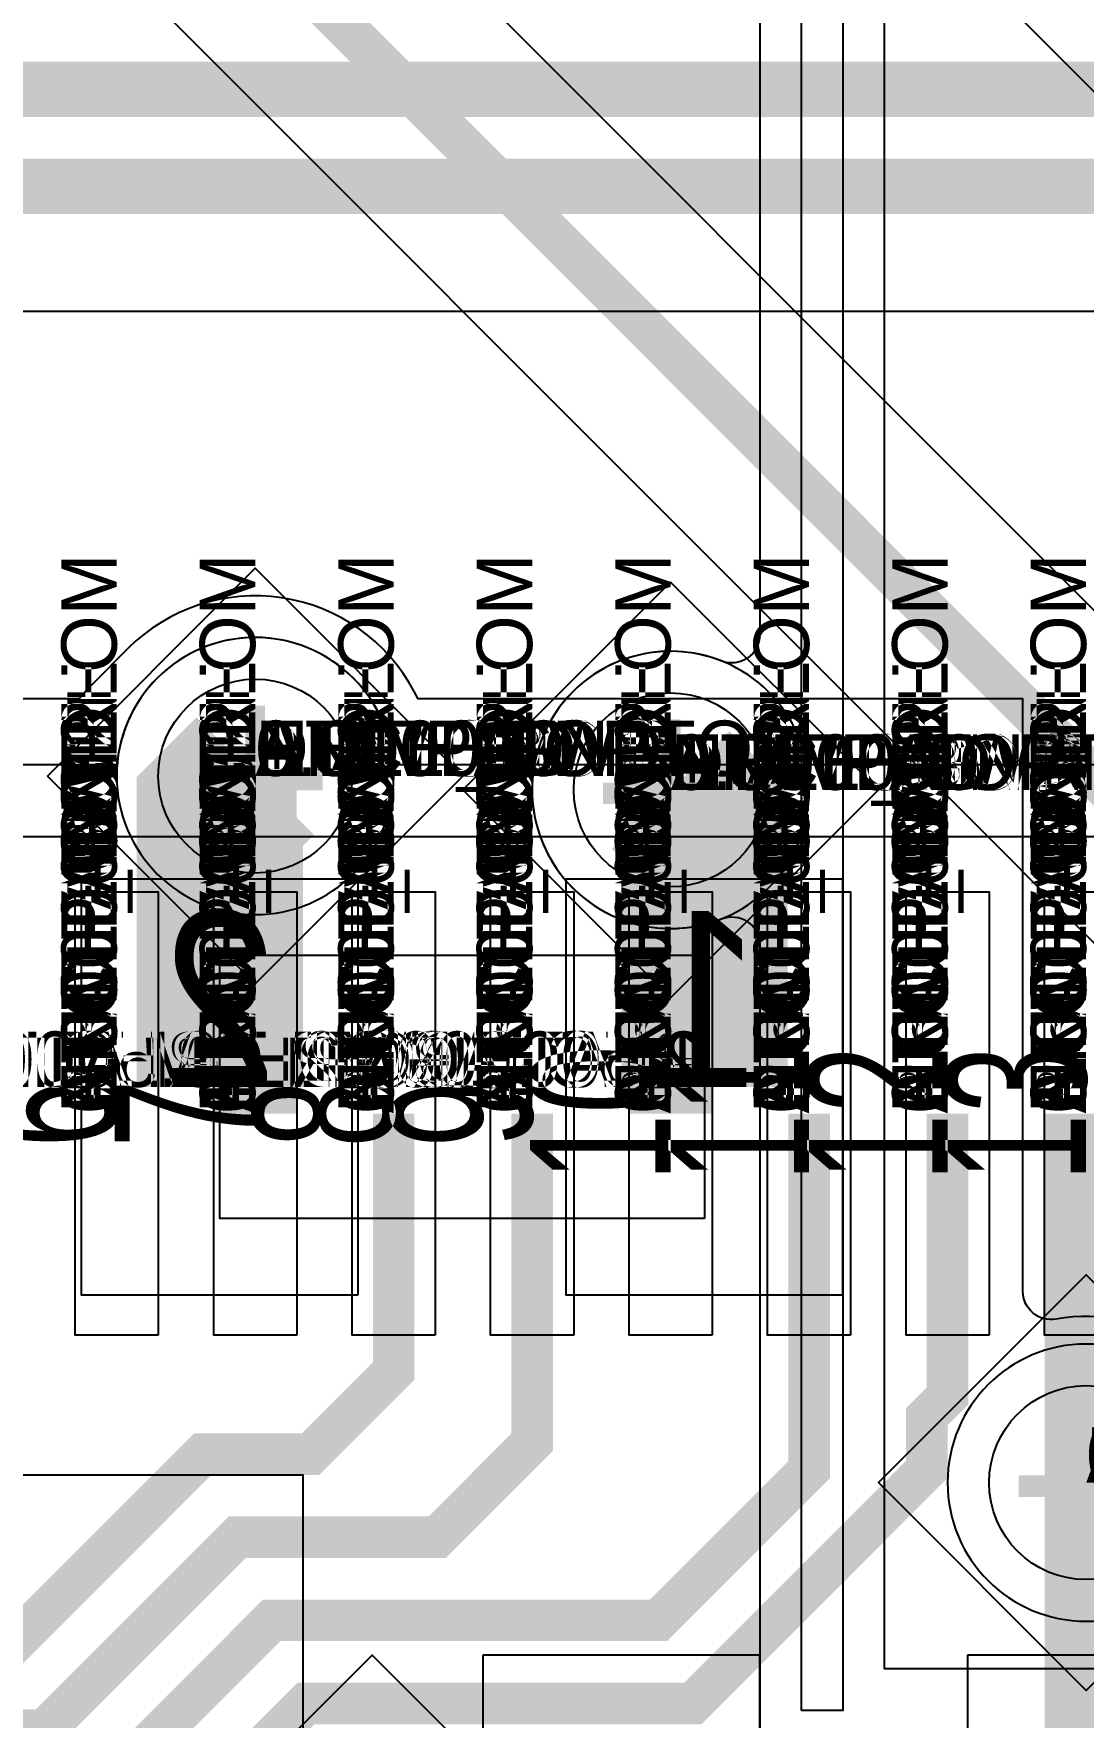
# Model space of a CAD drawing. Extents: x 0 to 323, y 0 to 320.
# Drawn here: x 59.38 to 63.17, y 35.53 to 41.6 of the extents above; entities that cross this region are included whole.
import ezdxf
from ezdxf.enums import TextEntityAlignment as Align

# ---------------------------------------------------------------- set-up
doc = ezdxf.new("R2010")
doc.units = 0
doc.header["$MEASUREMENT"] = 0
doc.layers.get('0').update_dxf_attribs({"linetype": 'CONTINUOUS'})
for name, color, linetype in [('CDN_FIGURES', 7, 'CONTINUOUS'), ('ETCH_BOTTOM', 7, 'CONTINUOUS'), ('ETCH_GND', 3, 'CONTINUOUS'), ('ETCH_INT1', 4, 'CONTINUOUS'), ('ETCH_INT2', 5, 'CONTINUOUS'), ('ETCH_PWR', 6, 'CONTINUOUS'), ('ETCH_TOP', 2, 'CONTINUOUS'), ('MANUFACTURING_NCLEGEND-1-6', 8, 'CONTINUOUS'), ('PACKAGE_GEOMETRY_ASSEMBLY_TOP', 11, 'CONTINUOUS'), ('PACKAGE_GEOMETRY_PIN_NUMBER', 9, 'CONTINUOUS')]:
    doc.layers.add(name, color=color, linetype=linetype)

# ---------------------------------------------------------------- blocks, each defined once
blk = doc.blocks.new('PAD_INFO')
for tag in ['SHAPE_TYPE', 'PAD_HEIGHT', 'PAD_LAYER', 'PAD_TYPE', 'PAD_WIDTH']:
    blk.add_attdef(tag, (0, 0), '', height=0.2)
at = {"flags": 2}
blk.add_attdef('CDN_TYPE', (0, 0), '', height=0.2, dxfattribs=at)
blk = doc.blocks.new('DRILL_INFO')
at = {"flags": 2}
blk.add_attdef('CDN_TYPE', (0, 0), '', height=0.2, dxfattribs=at)
for tag in ['FSHAPE', 'FCHAR', 'DRILL_HEIGHT', 'DIAMETER', 'PLATED', 'DRILL_WIDTH']:
    blk.add_attdef(tag, (0, 0), '', height=0.2)
blk = doc.blocks.new('VIA0700X0300')
at = {"layer": 'ETCH_BOTTOM'}
blk.add_circle((0, 0), 0.35, dxfattribs=at)
at = {"layer": 'ETCH_GND'}
blk.add_circle((0, 0), 0.35, dxfattribs=at)
at = {"layer": 'ETCH_INT1'}
blk.add_circle((0, 0), 0.35, dxfattribs=at)
at = {"layer": 'ETCH_INT2'}
blk.add_circle((0, 0), 0.35, dxfattribs=at)
at = {"layer": 'ETCH_PWR'}
blk.add_circle((0, 0), 0.35, dxfattribs=at)
at = {"layer": 'ETCH_TOP'}
blk.add_circle((0, 0), 0.35, dxfattribs=at)
ref = blk.add_blockref('PAD_INFO', (0, 0))
ref.add_attrib('PAD_LAYER', 'ETCH_TOP', (0, 0), dxfattribs={"height": 0.2})
ref.add_attrib('SHAPE_TYPE', 'NULL', (0, 0), dxfattribs={"height": 0.2})
ref.add_attrib('PAD_TYPE', 'ANTIPAD', (0, 0), dxfattribs={"height": 0.2})
ref.add_attrib('PAD_WIDTH', '0.000000', (0, 0), dxfattribs={"height": 0.2})
ref.add_attrib('PAD_HEIGHT', '0.000000', (0, 0), dxfattribs={"height": 0.2})
ref = blk.add_blockref('PAD_INFO', (0, 0))
ref.add_attrib('PAD_LAYER', 'ETCH_GND', (0, 0), dxfattribs={"height": 0.2})
ref.add_attrib('SHAPE_TYPE', 'NULL', (0, 0), dxfattribs={"height": 0.2})
ref.add_attrib('PAD_TYPE', 'ANTIPAD', (0, 0), dxfattribs={"height": 0.2})
ref.add_attrib('PAD_WIDTH', '0.000000', (0, 0), dxfattribs={"height": 0.2})
ref.add_attrib('PAD_HEIGHT', '0.000000', (0, 0), dxfattribs={"height": 0.2})
ref = blk.add_blockref('PAD_INFO', (0, 0))
ref.add_attrib('PAD_LAYER', 'ETCH_INT1', (0, 0), dxfattribs={"height": 0.2})
ref.add_attrib('SHAPE_TYPE', 'NULL', (0, 0), dxfattribs={"height": 0.2})
ref.add_attrib('PAD_TYPE', 'ANTIPAD', (0, 0), dxfattribs={"height": 0.2})
ref.add_attrib('PAD_WIDTH', '0.000000', (0, 0), dxfattribs={"height": 0.2})
ref.add_attrib('PAD_HEIGHT', '0.000000', (0, 0), dxfattribs={"height": 0.2})
ref = blk.add_blockref('PAD_INFO', (0, 0))
ref.add_attrib('PAD_LAYER', 'ETCH_INT2', (0, 0), dxfattribs={"height": 0.2})
ref.add_attrib('SHAPE_TYPE', 'NULL', (0, 0), dxfattribs={"height": 0.2})
ref.add_attrib('PAD_TYPE', 'ANTIPAD', (0, 0), dxfattribs={"height": 0.2})
ref.add_attrib('PAD_WIDTH', '0.000000', (0, 0), dxfattribs={"height": 0.2})
ref.add_attrib('PAD_HEIGHT', '0.000000', (0, 0), dxfattribs={"height": 0.2})
ref = blk.add_blockref('PAD_INFO', (0, 0))
ref.add_attrib('PAD_LAYER', 'ETCH_PWR', (0, 0), dxfattribs={"height": 0.2})
ref.add_attrib('SHAPE_TYPE', 'NULL', (0, 0), dxfattribs={"height": 0.2})
ref.add_attrib('PAD_TYPE', 'ANTIPAD', (0, 0), dxfattribs={"height": 0.2})
ref.add_attrib('PAD_WIDTH', '0.000000', (0, 0), dxfattribs={"height": 0.2})
ref.add_attrib('PAD_HEIGHT', '0.000000', (0, 0), dxfattribs={"height": 0.2})
ref = blk.add_blockref('PAD_INFO', (0, 0))
ref.add_attrib('PAD_LAYER', 'ETCH_BOTTOM', (0, 0), dxfattribs={"height": 0.2})
ref.add_attrib('SHAPE_TYPE', 'NULL', (0, 0), dxfattribs={"height": 0.2})
ref.add_attrib('PAD_TYPE', 'ANTIPAD', (0, 0), dxfattribs={"height": 0.2})
ref.add_attrib('PAD_WIDTH', '0.000000', (0, 0), dxfattribs={"height": 0.2})
ref.add_attrib('PAD_HEIGHT', '0.000000', (0, 0), dxfattribs={"height": 0.2})
ref = blk.add_blockref('PAD_INFO', (0, 0))
ref.add_attrib('PAD_LAYER', 'ETCH_TOP', (0, 0), dxfattribs={"height": 0.2})
ref.add_attrib('SHAPE_TYPE', 'NULL', (0, 0), dxfattribs={"height": 0.2})
ref.add_attrib('PAD_TYPE', 'THERMAL', (0, 0), dxfattribs={"height": 0.2})
ref.add_attrib('PAD_WIDTH', '0.000000', (0, 0), dxfattribs={"height": 0.2})
ref.add_attrib('PAD_HEIGHT', '0.000000', (0, 0), dxfattribs={"height": 0.2})
ref = blk.add_blockref('PAD_INFO', (0, 0))
ref.add_attrib('PAD_LAYER', 'ETCH_GND', (0, 0), dxfattribs={"height": 0.2})
ref.add_attrib('SHAPE_TYPE', 'NULL', (0, 0), dxfattribs={"height": 0.2})
ref.add_attrib('PAD_TYPE', 'THERMAL', (0, 0), dxfattribs={"height": 0.2})
ref.add_attrib('PAD_WIDTH', '0.000000', (0, 0), dxfattribs={"height": 0.2})
ref.add_attrib('PAD_HEIGHT', '0.000000', (0, 0), dxfattribs={"height": 0.2})
ref = blk.add_blockref('PAD_INFO', (0, 0))
ref.add_attrib('PAD_LAYER', 'ETCH_INT1', (0, 0), dxfattribs={"height": 0.2})
ref.add_attrib('SHAPE_TYPE', 'NULL', (0, 0), dxfattribs={"height": 0.2})
ref.add_attrib('PAD_TYPE', 'THERMAL', (0, 0), dxfattribs={"height": 0.2})
ref.add_attrib('PAD_WIDTH', '0.000000', (0, 0), dxfattribs={"height": 0.2})
ref.add_attrib('PAD_HEIGHT', '0.000000', (0, 0), dxfattribs={"height": 0.2})
ref = blk.add_blockref('PAD_INFO', (0, 0))
ref.add_attrib('PAD_LAYER', 'ETCH_INT2', (0, 0), dxfattribs={"height": 0.2})
ref.add_attrib('SHAPE_TYPE', 'NULL', (0, 0), dxfattribs={"height": 0.2})
ref.add_attrib('PAD_TYPE', 'THERMAL', (0, 0), dxfattribs={"height": 0.2})
ref.add_attrib('PAD_WIDTH', '0.000000', (0, 0), dxfattribs={"height": 0.2})
ref.add_attrib('PAD_HEIGHT', '0.000000', (0, 0), dxfattribs={"height": 0.2})
ref = blk.add_blockref('PAD_INFO', (0, 0))
ref.add_attrib('PAD_LAYER', 'ETCH_PWR', (0, 0), dxfattribs={"height": 0.2})
ref.add_attrib('SHAPE_TYPE', 'NULL', (0, 0), dxfattribs={"height": 0.2})
ref.add_attrib('PAD_TYPE', 'THERMAL', (0, 0), dxfattribs={"height": 0.2})
ref.add_attrib('PAD_WIDTH', '0.000000', (0, 0), dxfattribs={"height": 0.2})
ref.add_attrib('PAD_HEIGHT', '0.000000', (0, 0), dxfattribs={"height": 0.2})
ref = blk.add_blockref('PAD_INFO', (0, 0))
ref.add_attrib('PAD_LAYER', 'ETCH_BOTTOM', (0, 0), dxfattribs={"height": 0.2})
ref.add_attrib('SHAPE_TYPE', 'NULL', (0, 0), dxfattribs={"height": 0.2})
ref.add_attrib('PAD_TYPE', 'THERMAL', (0, 0), dxfattribs={"height": 0.2})
ref.add_attrib('PAD_WIDTH', '0.000000', (0, 0), dxfattribs={"height": 0.2})
ref.add_attrib('PAD_HEIGHT', '0.000000', (0, 0), dxfattribs={"height": 0.2})
ref = blk.add_blockref('PAD_INFO', (0, 0))
ref.add_attrib('PAD_LAYER', 'ETCH_TOP', (0, 0), dxfattribs={"height": 0.2})
ref.add_attrib('SHAPE_TYPE', 'CIRCLE', (0, 0), dxfattribs={"height": 0.2})
ref.add_attrib('PAD_TYPE', 'REGULAR', (0, 0), dxfattribs={"height": 0.2})
ref.add_attrib('PAD_WIDTH', '0.700000', (0, 0), dxfattribs={"height": 0.2})
ref.add_attrib('PAD_HEIGHT', '0.700000', (0, 0), dxfattribs={"height": 0.2})
ref = blk.add_blockref('PAD_INFO', (0, 0))
ref.add_attrib('PAD_LAYER', 'ETCH_GND', (0, 0), dxfattribs={"height": 0.2})
ref.add_attrib('SHAPE_TYPE', 'CIRCLE', (0, 0), dxfattribs={"height": 0.2})
ref.add_attrib('PAD_TYPE', 'REGULAR', (0, 0), dxfattribs={"height": 0.2})
ref.add_attrib('PAD_WIDTH', '0.700000', (0, 0), dxfattribs={"height": 0.2})
ref.add_attrib('PAD_HEIGHT', '0.700000', (0, 0), dxfattribs={"height": 0.2})
ref = blk.add_blockref('PAD_INFO', (0, 0))
ref.add_attrib('PAD_LAYER', 'ETCH_INT1', (0, 0), dxfattribs={"height": 0.2})
ref.add_attrib('SHAPE_TYPE', 'CIRCLE', (0, 0), dxfattribs={"height": 0.2})
ref.add_attrib('PAD_TYPE', 'REGULAR', (0, 0), dxfattribs={"height": 0.2})
ref.add_attrib('PAD_WIDTH', '0.700000', (0, 0), dxfattribs={"height": 0.2})
ref.add_attrib('PAD_HEIGHT', '0.700000', (0, 0), dxfattribs={"height": 0.2})
ref = blk.add_blockref('PAD_INFO', (0, 0))
ref.add_attrib('PAD_LAYER', 'ETCH_INT2', (0, 0), dxfattribs={"height": 0.2})
ref.add_attrib('SHAPE_TYPE', 'CIRCLE', (0, 0), dxfattribs={"height": 0.2})
ref.add_attrib('PAD_TYPE', 'REGULAR', (0, 0), dxfattribs={"height": 0.2})
ref.add_attrib('PAD_WIDTH', '0.700000', (0, 0), dxfattribs={"height": 0.2})
ref.add_attrib('PAD_HEIGHT', '0.700000', (0, 0), dxfattribs={"height": 0.2})
ref = blk.add_blockref('PAD_INFO', (0, 0))
ref.add_attrib('PAD_LAYER', 'ETCH_PWR', (0, 0), dxfattribs={"height": 0.2})
ref.add_attrib('SHAPE_TYPE', 'CIRCLE', (0, 0), dxfattribs={"height": 0.2})
ref.add_attrib('PAD_TYPE', 'REGULAR', (0, 0), dxfattribs={"height": 0.2})
ref.add_attrib('PAD_WIDTH', '0.700000', (0, 0), dxfattribs={"height": 0.2})
ref.add_attrib('PAD_HEIGHT', '0.700000', (0, 0), dxfattribs={"height": 0.2})
ref = blk.add_blockref('PAD_INFO', (0, 0))
ref.add_attrib('PAD_LAYER', 'ETCH_BOTTOM', (0, 0), dxfattribs={"height": 0.2})
ref.add_attrib('SHAPE_TYPE', 'CIRCLE', (0, 0), dxfattribs={"height": 0.2})
ref.add_attrib('PAD_TYPE', 'REGULAR', (0, 0), dxfattribs={"height": 0.2})
ref.add_attrib('PAD_WIDTH', '0.700000', (0, 0), dxfattribs={"height": 0.2})
ref.add_attrib('PAD_HEIGHT', '0.700000', (0, 0), dxfattribs={"height": 0.2})
ref = blk.add_blockref('DRILL_INFO', (0, 0))
ref.add_attrib('DIAMETER', '0.300000', (0, 0), dxfattribs={"height": 0.2})
ref.add_attrib('PLATED', 'PLATED', (0, 0), dxfattribs={"height": 0.2})
ref.add_attrib('FSHAPE', 'DIAMOND', (0, 0), dxfattribs={"height": 0.2})
ref.add_attrib('FCHAR', '+', (0, 0), dxfattribs={"height": 0.2})
ref.add_attrib('DRILL_WIDTH', '1.500000', (0, 0), dxfattribs={"height": 0.2})
ref.add_attrib('DRILL_HEIGHT', '1.500000', (0, 0), dxfattribs={"height": 0.2})
for tag in ['CDN_TYPE', 'PIN']:
    blk.add_attdef(tag, (0, 0), '', height=0.2)
at = {"flags": 2}
for tag in ['PSTKNAME', 'BBV']:
    blk.add_attdef(tag, (0, 0), '', height=0.2, dxfattribs=at)
blk = doc.blocks.new('FIGURE_DIAMOND')
at = {"layer": 'CDN_FIGURES'}
blk.add_lwpolyline([(-0.5, 0), (0, 0.5), (0.5, 0), (0, -0.5)], close=True, dxfattribs=at)
blk = doc.blocks.new('RC1600X0300TS_NS')
at = {"layer": 'ETCH_TOP'}
blk.add_lwpolyline([(-0.8, -0.15), (-0.8, 0.15), (0.8, 0.15), (0.8, -0.15)], close=True, dxfattribs=at)
ref = blk.add_blockref('PAD_INFO', (0, 0))
ref.add_attrib('PAD_LAYER', 'ETCH_TOP', (0, 0), dxfattribs={"height": 0.2})
ref.add_attrib('SHAPE_TYPE', 'NULL', (0, 0), dxfattribs={"height": 0.2})
ref.add_attrib('PAD_TYPE', 'ANTIPAD', (0, 0), dxfattribs={"height": 0.2})
ref.add_attrib('PAD_WIDTH', '0.000000', (0, 0), dxfattribs={"height": 0.2})
ref.add_attrib('PAD_HEIGHT', '0.000000', (0, 0), dxfattribs={"height": 0.2})
ref = blk.add_blockref('PAD_INFO', (0, 0))
ref.add_attrib('PAD_LAYER', 'ETCH_GND', (0, 0), dxfattribs={"height": 0.2})
ref.add_attrib('SHAPE_TYPE', 'NULL', (0, 0), dxfattribs={"height": 0.2})
ref.add_attrib('PAD_TYPE', 'ANTIPAD', (0, 0), dxfattribs={"height": 0.2})
ref.add_attrib('PAD_WIDTH', '0.000000', (0, 0), dxfattribs={"height": 0.2})
ref.add_attrib('PAD_HEIGHT', '0.000000', (0, 0), dxfattribs={"height": 0.2})
ref = blk.add_blockref('PAD_INFO', (0, 0))
ref.add_attrib('PAD_LAYER', 'ETCH_INT1', (0, 0), dxfattribs={"height": 0.2})
ref.add_attrib('SHAPE_TYPE', 'NULL', (0, 0), dxfattribs={"height": 0.2})
ref.add_attrib('PAD_TYPE', 'ANTIPAD', (0, 0), dxfattribs={"height": 0.2})
ref.add_attrib('PAD_WIDTH', '0.000000', (0, 0), dxfattribs={"height": 0.2})
ref.add_attrib('PAD_HEIGHT', '0.000000', (0, 0), dxfattribs={"height": 0.2})
ref = blk.add_blockref('PAD_INFO', (0, 0))
ref.add_attrib('PAD_LAYER', 'ETCH_INT2', (0, 0), dxfattribs={"height": 0.2})
ref.add_attrib('SHAPE_TYPE', 'NULL', (0, 0), dxfattribs={"height": 0.2})
ref.add_attrib('PAD_TYPE', 'ANTIPAD', (0, 0), dxfattribs={"height": 0.2})
ref.add_attrib('PAD_WIDTH', '0.000000', (0, 0), dxfattribs={"height": 0.2})
ref.add_attrib('PAD_HEIGHT', '0.000000', (0, 0), dxfattribs={"height": 0.2})
ref = blk.add_blockref('PAD_INFO', (0, 0))
ref.add_attrib('PAD_LAYER', 'ETCH_PWR', (0, 0), dxfattribs={"height": 0.2})
ref.add_attrib('SHAPE_TYPE', 'NULL', (0, 0), dxfattribs={"height": 0.2})
ref.add_attrib('PAD_TYPE', 'ANTIPAD', (0, 0), dxfattribs={"height": 0.2})
ref.add_attrib('PAD_WIDTH', '0.000000', (0, 0), dxfattribs={"height": 0.2})
ref.add_attrib('PAD_HEIGHT', '0.000000', (0, 0), dxfattribs={"height": 0.2})
ref = blk.add_blockref('PAD_INFO', (0, 0))
ref.add_attrib('PAD_LAYER', 'ETCH_BOTTOM', (0, 0), dxfattribs={"height": 0.2})
ref.add_attrib('SHAPE_TYPE', 'NULL', (0, 0), dxfattribs={"height": 0.2})
ref.add_attrib('PAD_TYPE', 'ANTIPAD', (0, 0), dxfattribs={"height": 0.2})
ref.add_attrib('PAD_WIDTH', '0.000000', (0, 0), dxfattribs={"height": 0.2})
ref.add_attrib('PAD_HEIGHT', '0.000000', (0, 0), dxfattribs={"height": 0.2})
ref = blk.add_blockref('PAD_INFO', (0, 0))
ref.add_attrib('PAD_LAYER', 'ETCH_TOP', (0, 0), dxfattribs={"height": 0.2})
ref.add_attrib('SHAPE_TYPE', 'NULL', (0, 0), dxfattribs={"height": 0.2})
ref.add_attrib('PAD_TYPE', 'THERMAL', (0, 0), dxfattribs={"height": 0.2})
ref.add_attrib('PAD_WIDTH', '0.000000', (0, 0), dxfattribs={"height": 0.2})
ref.add_attrib('PAD_HEIGHT', '0.000000', (0, 0), dxfattribs={"height": 0.2})
ref = blk.add_blockref('PAD_INFO', (0, 0))
ref.add_attrib('PAD_LAYER', 'ETCH_GND', (0, 0), dxfattribs={"height": 0.2})
ref.add_attrib('SHAPE_TYPE', 'NULL', (0, 0), dxfattribs={"height": 0.2})
ref.add_attrib('PAD_TYPE', 'THERMAL', (0, 0), dxfattribs={"height": 0.2})
ref.add_attrib('PAD_WIDTH', '0.000000', (0, 0), dxfattribs={"height": 0.2})
ref.add_attrib('PAD_HEIGHT', '0.000000', (0, 0), dxfattribs={"height": 0.2})
ref = blk.add_blockref('PAD_INFO', (0, 0))
ref.add_attrib('PAD_LAYER', 'ETCH_INT1', (0, 0), dxfattribs={"height": 0.2})
ref.add_attrib('SHAPE_TYPE', 'NULL', (0, 0), dxfattribs={"height": 0.2})
ref.add_attrib('PAD_TYPE', 'THERMAL', (0, 0), dxfattribs={"height": 0.2})
ref.add_attrib('PAD_WIDTH', '0.000000', (0, 0), dxfattribs={"height": 0.2})
ref.add_attrib('PAD_HEIGHT', '0.000000', (0, 0), dxfattribs={"height": 0.2})
ref = blk.add_blockref('PAD_INFO', (0, 0))
ref.add_attrib('PAD_LAYER', 'ETCH_INT2', (0, 0), dxfattribs={"height": 0.2})
ref.add_attrib('SHAPE_TYPE', 'NULL', (0, 0), dxfattribs={"height": 0.2})
ref.add_attrib('PAD_TYPE', 'THERMAL', (0, 0), dxfattribs={"height": 0.2})
ref.add_attrib('PAD_WIDTH', '0.000000', (0, 0), dxfattribs={"height": 0.2})
ref.add_attrib('PAD_HEIGHT', '0.000000', (0, 0), dxfattribs={"height": 0.2})
ref = blk.add_blockref('PAD_INFO', (0, 0))
ref.add_attrib('PAD_LAYER', 'ETCH_PWR', (0, 0), dxfattribs={"height": 0.2})
ref.add_attrib('SHAPE_TYPE', 'NULL', (0, 0), dxfattribs={"height": 0.2})
ref.add_attrib('PAD_TYPE', 'THERMAL', (0, 0), dxfattribs={"height": 0.2})
ref.add_attrib('PAD_WIDTH', '0.000000', (0, 0), dxfattribs={"height": 0.2})
ref.add_attrib('PAD_HEIGHT', '0.000000', (0, 0), dxfattribs={"height": 0.2})
ref = blk.add_blockref('PAD_INFO', (0, 0))
ref.add_attrib('PAD_LAYER', 'ETCH_BOTTOM', (0, 0), dxfattribs={"height": 0.2})
ref.add_attrib('SHAPE_TYPE', 'NULL', (0, 0), dxfattribs={"height": 0.2})
ref.add_attrib('PAD_TYPE', 'THERMAL', (0, 0), dxfattribs={"height": 0.2})
ref.add_attrib('PAD_WIDTH', '0.000000', (0, 0), dxfattribs={"height": 0.2})
ref.add_attrib('PAD_HEIGHT', '0.000000', (0, 0), dxfattribs={"height": 0.2})
ref = blk.add_blockref('PAD_INFO', (0, 0))
ref.add_attrib('PAD_LAYER', 'ETCH_TOP', (0, 0), dxfattribs={"height": 0.2})
ref.add_attrib('SHAPE_TYPE', 'RECTANGLE', (0, 0), dxfattribs={"height": 0.2})
ref.add_attrib('PAD_TYPE', 'REGULAR', (0, 0), dxfattribs={"height": 0.2})
ref.add_attrib('PAD_WIDTH', '1.600000', (0, 0), dxfattribs={"height": 0.2})
ref.add_attrib('PAD_HEIGHT', '0.300000', (0, 0), dxfattribs={"height": 0.2})
ref = blk.add_blockref('PAD_INFO', (0, 0))
ref.add_attrib('PAD_LAYER', 'ETCH_GND', (0, 0), dxfattribs={"height": 0.2})
ref.add_attrib('SHAPE_TYPE', 'NULL', (0, 0), dxfattribs={"height": 0.2})
ref.add_attrib('PAD_TYPE', 'REGULAR', (0, 0), dxfattribs={"height": 0.2})
ref.add_attrib('PAD_WIDTH', '0.000000', (0, 0), dxfattribs={"height": 0.2})
ref.add_attrib('PAD_HEIGHT', '0.000000', (0, 0), dxfattribs={"height": 0.2})
ref = blk.add_blockref('PAD_INFO', (0, 0))
ref.add_attrib('PAD_LAYER', 'ETCH_INT1', (0, 0), dxfattribs={"height": 0.2})
ref.add_attrib('SHAPE_TYPE', 'NULL', (0, 0), dxfattribs={"height": 0.2})
ref.add_attrib('PAD_TYPE', 'REGULAR', (0, 0), dxfattribs={"height": 0.2})
ref.add_attrib('PAD_WIDTH', '0.000000', (0, 0), dxfattribs={"height": 0.2})
ref.add_attrib('PAD_HEIGHT', '0.000000', (0, 0), dxfattribs={"height": 0.2})
ref = blk.add_blockref('PAD_INFO', (0, 0))
ref.add_attrib('PAD_LAYER', 'ETCH_INT2', (0, 0), dxfattribs={"height": 0.2})
ref.add_attrib('SHAPE_TYPE', 'NULL', (0, 0), dxfattribs={"height": 0.2})
ref.add_attrib('PAD_TYPE', 'REGULAR', (0, 0), dxfattribs={"height": 0.2})
ref.add_attrib('PAD_WIDTH', '0.000000', (0, 0), dxfattribs={"height": 0.2})
ref.add_attrib('PAD_HEIGHT', '0.000000', (0, 0), dxfattribs={"height": 0.2})
ref = blk.add_blockref('PAD_INFO', (0, 0))
ref.add_attrib('PAD_LAYER', 'ETCH_PWR', (0, 0), dxfattribs={"height": 0.2})
ref.add_attrib('SHAPE_TYPE', 'NULL', (0, 0), dxfattribs={"height": 0.2})
ref.add_attrib('PAD_TYPE', 'REGULAR', (0, 0), dxfattribs={"height": 0.2})
ref.add_attrib('PAD_WIDTH', '0.000000', (0, 0), dxfattribs={"height": 0.2})
ref.add_attrib('PAD_HEIGHT', '0.000000', (0, 0), dxfattribs={"height": 0.2})
ref = blk.add_blockref('PAD_INFO', (0, 0))
ref.add_attrib('PAD_LAYER', 'ETCH_BOTTOM', (0, 0), dxfattribs={"height": 0.2})
ref.add_attrib('SHAPE_TYPE', 'NULL', (0, 0), dxfattribs={"height": 0.2})
ref.add_attrib('PAD_TYPE', 'REGULAR', (0, 0), dxfattribs={"height": 0.2})
ref.add_attrib('PAD_WIDTH', '0.000000', (0, 0), dxfattribs={"height": 0.2})
ref.add_attrib('PAD_HEIGHT', '0.000000', (0, 0), dxfattribs={"height": 0.2})
ref = blk.add_blockref('DRILL_INFO', (0, 0))
ref.add_attrib('DIAMETER', '0.000000', (0, 0), dxfattribs={"height": 0.2})
ref.add_attrib('PLATED', 'PLATED', (0, 0), dxfattribs={"height": 0.2})
ref.add_attrib('FSHAPE', 'NULL', (0, 0), dxfattribs={"height": 0.2})
ref.add_attrib('DRILL_WIDTH', '0.000000', (0, 0), dxfattribs={"height": 0.2})
ref.add_attrib('DRILL_HEIGHT', '0.000000', (0, 0), dxfattribs={"height": 0.2})
for tag in ['CDN_TYPE', 'PIN']:
    blk.add_attdef(tag, (0, 0), '', height=0.2)
at = {"flags": 2}
for tag in ['PSTKNAME', 'BBV']:
    blk.add_attdef(tag, (0, 0), '', height=0.2, dxfattribs=at)
blk = doc.blocks.new('F42')
at = {"layer": 'PACKAGE_GEOMETRY_ASSEMBLY_TOP'}
blk.add_lwpolyline([(1, -26.75), (29, -26.75), (29, 1.25), (1, 1.25)], close=True, dxfattribs=at)
at = {"layer": 'ETCH_TOP'}
ref = blk.add_blockref('RC1600X0300TS_NS', (0, -6), dxfattribs=at)
ref.add_attrib('CDN_TYPE', 'PIN', (0, 0), dxfattribs={"height": 0.2})
ref.add_attrib('PIN', '13', (0, 0), dxfattribs={"height": 0.2})
ref = blk.add_blockref('RC1600X0300TS_NS', (0, -5.5), dxfattribs=at)
ref.add_attrib('CDN_TYPE', 'PIN', (0, 0), dxfattribs={"height": 0.2})
ref.add_attrib('PIN', '12', (0, 0), dxfattribs={"height": 0.2})
ref = blk.add_blockref('RC1600X0300TS_NS', (0, -4.5), dxfattribs=at)
ref.add_attrib('CDN_TYPE', 'PIN', (0, 0), dxfattribs={"height": 0.2})
ref.add_attrib('PIN', '10', (0, 0), dxfattribs={"height": 0.2})
ref = blk.add_blockref('RC1600X0300TS_NS', (0, -4), dxfattribs=at)
ref.add_attrib('CDN_TYPE', 'PIN', (0, 0), dxfattribs={"height": 0.2})
ref.add_attrib('PIN', '9', (0, 0), dxfattribs={"height": 0.2})
ref = blk.add_blockref('RC1600X0300TS_NS', (0, -3.5), dxfattribs=at)
ref.add_attrib('CDN_TYPE', 'PIN', (0, 0), dxfattribs={"height": 0.2})
ref.add_attrib('PIN', '8', (0, 0), dxfattribs={"height": 0.2})
ref = blk.add_blockref('RC1600X0300TS_NS', (0, -2.5), dxfattribs=at)
ref.add_attrib('CDN_TYPE', 'PIN', (0, 0), dxfattribs={"height": 0.2})
ref.add_attrib('PIN', '6', (0, 0), dxfattribs={"height": 0.2})
ref = blk.add_blockref('RC1600X0300TS_NS', (0, -6.5), dxfattribs=at)
ref.add_attrib('CDN_TYPE', 'PIN', (0, 0), dxfattribs={"height": 0.2})
ref.add_attrib('PIN', '14', (0, 0), dxfattribs={"height": 0.2})
ref = blk.add_blockref('RC1600X0300TS_NS', (0, -5), dxfattribs=at)
ref.add_attrib('CDN_TYPE', 'PIN', (0, 0), dxfattribs={"height": 0.2})
ref.add_attrib('PIN', '11', (0, 0), dxfattribs={"height": 0.2})
ref = blk.add_blockref('RC1600X0300TS_NS', (0, -3), dxfattribs=at)
ref.add_attrib('CDN_TYPE', 'PIN', (0, 0), dxfattribs={"height": 0.2})
ref.add_attrib('PIN', '7', (0, 0), dxfattribs={"height": 0.2})
at = {"flags": 2}
for tag in ['SYMBOL_TYPE', 'CDN_TYPE', 'REFDES']:
    blk.add_attdef(tag, (0, 0), '', height=0.2, dxfattribs=at)
blk = doc.blocks.new('RC1000X1500TS')
at = {"layer": 'ETCH_TOP'}
blk.add_lwpolyline([(-0.5, -0.75), (-0.5, 0.75), (0.5, 0.75), (0.5, -0.75)], close=True, dxfattribs=at)
ref = blk.add_blockref('PAD_INFO', (0, 0))
ref.add_attrib('PAD_LAYER', 'ETCH_TOP', (0, 0), dxfattribs={"height": 0.2})
ref.add_attrib('SHAPE_TYPE', 'NULL', (0, 0), dxfattribs={"height": 0.2})
ref.add_attrib('PAD_TYPE', 'ANTIPAD', (0, 0), dxfattribs={"height": 0.2})
ref.add_attrib('PAD_WIDTH', '0.000000', (0, 0), dxfattribs={"height": 0.2})
ref.add_attrib('PAD_HEIGHT', '0.000000', (0, 0), dxfattribs={"height": 0.2})
ref = blk.add_blockref('PAD_INFO', (0, 0))
ref.add_attrib('PAD_LAYER', 'ETCH_GND', (0, 0), dxfattribs={"height": 0.2})
ref.add_attrib('SHAPE_TYPE', 'NULL', (0, 0), dxfattribs={"height": 0.2})
ref.add_attrib('PAD_TYPE', 'ANTIPAD', (0, 0), dxfattribs={"height": 0.2})
ref.add_attrib('PAD_WIDTH', '0.000000', (0, 0), dxfattribs={"height": 0.2})
ref.add_attrib('PAD_HEIGHT', '0.000000', (0, 0), dxfattribs={"height": 0.2})
ref = blk.add_blockref('PAD_INFO', (0, 0))
ref.add_attrib('PAD_LAYER', 'ETCH_INT1', (0, 0), dxfattribs={"height": 0.2})
ref.add_attrib('SHAPE_TYPE', 'NULL', (0, 0), dxfattribs={"height": 0.2})
ref.add_attrib('PAD_TYPE', 'ANTIPAD', (0, 0), dxfattribs={"height": 0.2})
ref.add_attrib('PAD_WIDTH', '0.000000', (0, 0), dxfattribs={"height": 0.2})
ref.add_attrib('PAD_HEIGHT', '0.000000', (0, 0), dxfattribs={"height": 0.2})
ref = blk.add_blockref('PAD_INFO', (0, 0))
ref.add_attrib('PAD_LAYER', 'ETCH_INT2', (0, 0), dxfattribs={"height": 0.2})
ref.add_attrib('SHAPE_TYPE', 'NULL', (0, 0), dxfattribs={"height": 0.2})
ref.add_attrib('PAD_TYPE', 'ANTIPAD', (0, 0), dxfattribs={"height": 0.2})
ref.add_attrib('PAD_WIDTH', '0.000000', (0, 0), dxfattribs={"height": 0.2})
ref.add_attrib('PAD_HEIGHT', '0.000000', (0, 0), dxfattribs={"height": 0.2})
ref = blk.add_blockref('PAD_INFO', (0, 0))
ref.add_attrib('PAD_LAYER', 'ETCH_PWR', (0, 0), dxfattribs={"height": 0.2})
ref.add_attrib('SHAPE_TYPE', 'NULL', (0, 0), dxfattribs={"height": 0.2})
ref.add_attrib('PAD_TYPE', 'ANTIPAD', (0, 0), dxfattribs={"height": 0.2})
ref.add_attrib('PAD_WIDTH', '0.000000', (0, 0), dxfattribs={"height": 0.2})
ref.add_attrib('PAD_HEIGHT', '0.000000', (0, 0), dxfattribs={"height": 0.2})
ref = blk.add_blockref('PAD_INFO', (0, 0))
ref.add_attrib('PAD_LAYER', 'ETCH_BOTTOM', (0, 0), dxfattribs={"height": 0.2})
ref.add_attrib('SHAPE_TYPE', 'NULL', (0, 0), dxfattribs={"height": 0.2})
ref.add_attrib('PAD_TYPE', 'ANTIPAD', (0, 0), dxfattribs={"height": 0.2})
ref.add_attrib('PAD_WIDTH', '0.000000', (0, 0), dxfattribs={"height": 0.2})
ref.add_attrib('PAD_HEIGHT', '0.000000', (0, 0), dxfattribs={"height": 0.2})
ref = blk.add_blockref('PAD_INFO', (0, 0))
ref.add_attrib('PAD_LAYER', 'ETCH_TOP', (0, 0), dxfattribs={"height": 0.2})
ref.add_attrib('SHAPE_TYPE', 'NULL', (0, 0), dxfattribs={"height": 0.2})
ref.add_attrib('PAD_TYPE', 'THERMAL', (0, 0), dxfattribs={"height": 0.2})
ref.add_attrib('PAD_WIDTH', '0.000000', (0, 0), dxfattribs={"height": 0.2})
ref.add_attrib('PAD_HEIGHT', '0.000000', (0, 0), dxfattribs={"height": 0.2})
ref = blk.add_blockref('PAD_INFO', (0, 0))
ref.add_attrib('PAD_LAYER', 'ETCH_GND', (0, 0), dxfattribs={"height": 0.2})
ref.add_attrib('SHAPE_TYPE', 'NULL', (0, 0), dxfattribs={"height": 0.2})
ref.add_attrib('PAD_TYPE', 'THERMAL', (0, 0), dxfattribs={"height": 0.2})
ref.add_attrib('PAD_WIDTH', '0.000000', (0, 0), dxfattribs={"height": 0.2})
ref.add_attrib('PAD_HEIGHT', '0.000000', (0, 0), dxfattribs={"height": 0.2})
ref = blk.add_blockref('PAD_INFO', (0, 0))
ref.add_attrib('PAD_LAYER', 'ETCH_INT1', (0, 0), dxfattribs={"height": 0.2})
ref.add_attrib('SHAPE_TYPE', 'NULL', (0, 0), dxfattribs={"height": 0.2})
ref.add_attrib('PAD_TYPE', 'THERMAL', (0, 0), dxfattribs={"height": 0.2})
ref.add_attrib('PAD_WIDTH', '0.000000', (0, 0), dxfattribs={"height": 0.2})
ref.add_attrib('PAD_HEIGHT', '0.000000', (0, 0), dxfattribs={"height": 0.2})
ref = blk.add_blockref('PAD_INFO', (0, 0))
ref.add_attrib('PAD_LAYER', 'ETCH_INT2', (0, 0), dxfattribs={"height": 0.2})
ref.add_attrib('SHAPE_TYPE', 'NULL', (0, 0), dxfattribs={"height": 0.2})
ref.add_attrib('PAD_TYPE', 'THERMAL', (0, 0), dxfattribs={"height": 0.2})
ref.add_attrib('PAD_WIDTH', '0.000000', (0, 0), dxfattribs={"height": 0.2})
ref.add_attrib('PAD_HEIGHT', '0.000000', (0, 0), dxfattribs={"height": 0.2})
ref = blk.add_blockref('PAD_INFO', (0, 0))
ref.add_attrib('PAD_LAYER', 'ETCH_PWR', (0, 0), dxfattribs={"height": 0.2})
ref.add_attrib('SHAPE_TYPE', 'NULL', (0, 0), dxfattribs={"height": 0.2})
ref.add_attrib('PAD_TYPE', 'THERMAL', (0, 0), dxfattribs={"height": 0.2})
ref.add_attrib('PAD_WIDTH', '0.000000', (0, 0), dxfattribs={"height": 0.2})
ref.add_attrib('PAD_HEIGHT', '0.000000', (0, 0), dxfattribs={"height": 0.2})
ref = blk.add_blockref('PAD_INFO', (0, 0))
ref.add_attrib('PAD_LAYER', 'ETCH_BOTTOM', (0, 0), dxfattribs={"height": 0.2})
ref.add_attrib('SHAPE_TYPE', 'NULL', (0, 0), dxfattribs={"height": 0.2})
ref.add_attrib('PAD_TYPE', 'THERMAL', (0, 0), dxfattribs={"height": 0.2})
ref.add_attrib('PAD_WIDTH', '0.000000', (0, 0), dxfattribs={"height": 0.2})
ref.add_attrib('PAD_HEIGHT', '0.000000', (0, 0), dxfattribs={"height": 0.2})
ref = blk.add_blockref('PAD_INFO', (0, 0))
ref.add_attrib('PAD_LAYER', 'ETCH_GND', (0, 0), dxfattribs={"height": 0.2})
ref.add_attrib('SHAPE_TYPE', 'NULL', (0, 0), dxfattribs={"height": 0.2})
ref.add_attrib('PAD_TYPE', 'REGULAR', (0, 0), dxfattribs={"height": 0.2})
ref.add_attrib('PAD_WIDTH', '0.000000', (0, 0), dxfattribs={"height": 0.2})
ref.add_attrib('PAD_HEIGHT', '0.000000', (0, 0), dxfattribs={"height": 0.2})
ref = blk.add_blockref('PAD_INFO', (0, 0))
ref.add_attrib('PAD_LAYER', 'ETCH_INT1', (0, 0), dxfattribs={"height": 0.2})
ref.add_attrib('SHAPE_TYPE', 'NULL', (0, 0), dxfattribs={"height": 0.2})
ref.add_attrib('PAD_TYPE', 'REGULAR', (0, 0), dxfattribs={"height": 0.2})
ref.add_attrib('PAD_WIDTH', '0.000000', (0, 0), dxfattribs={"height": 0.2})
ref.add_attrib('PAD_HEIGHT', '0.000000', (0, 0), dxfattribs={"height": 0.2})
ref = blk.add_blockref('PAD_INFO', (0, 0))
ref.add_attrib('PAD_LAYER', 'ETCH_INT2', (0, 0), dxfattribs={"height": 0.2})
ref.add_attrib('SHAPE_TYPE', 'NULL', (0, 0), dxfattribs={"height": 0.2})
ref.add_attrib('PAD_TYPE', 'REGULAR', (0, 0), dxfattribs={"height": 0.2})
ref.add_attrib('PAD_WIDTH', '0.000000', (0, 0), dxfattribs={"height": 0.2})
ref.add_attrib('PAD_HEIGHT', '0.000000', (0, 0), dxfattribs={"height": 0.2})
ref = blk.add_blockref('PAD_INFO', (0, 0))
ref.add_attrib('PAD_LAYER', 'ETCH_PWR', (0, 0), dxfattribs={"height": 0.2})
ref.add_attrib('SHAPE_TYPE', 'NULL', (0, 0), dxfattribs={"height": 0.2})
ref.add_attrib('PAD_TYPE', 'REGULAR', (0, 0), dxfattribs={"height": 0.2})
ref.add_attrib('PAD_WIDTH', '0.000000', (0, 0), dxfattribs={"height": 0.2})
ref.add_attrib('PAD_HEIGHT', '0.000000', (0, 0), dxfattribs={"height": 0.2})
ref = blk.add_blockref('PAD_INFO', (0, 0))
ref.add_attrib('PAD_LAYER', 'ETCH_BOTTOM', (0, 0), dxfattribs={"height": 0.2})
ref.add_attrib('SHAPE_TYPE', 'NULL', (0, 0), dxfattribs={"height": 0.2})
ref.add_attrib('PAD_TYPE', 'REGULAR', (0, 0), dxfattribs={"height": 0.2})
ref.add_attrib('PAD_WIDTH', '0.000000', (0, 0), dxfattribs={"height": 0.2})
ref.add_attrib('PAD_HEIGHT', '0.000000', (0, 0), dxfattribs={"height": 0.2})
ref = blk.add_blockref('DRILL_INFO', (0, 0))
ref.add_attrib('DIAMETER', '0.000000', (0, 0), dxfattribs={"height": 0.2})
ref.add_attrib('PLATED', 'PLATED', (0, 0), dxfattribs={"height": 0.2})
ref.add_attrib('FSHAPE', 'NULL', (0, 0), dxfattribs={"height": 0.2})
ref.add_attrib('DRILL_WIDTH', '0.000000', (0, 0), dxfattribs={"height": 0.2})
ref.add_attrib('DRILL_HEIGHT', '0.000000', (0, 0), dxfattribs={"height": 0.2})
ref = blk.add_blockref('PAD_INFO', (0, 0))
ref.add_attrib('PAD_LAYER', 'ETCH_TOP', (0, 0), dxfattribs={"height": 0.2})
ref.add_attrib('SHAPE_TYPE', 'RECTANGLE', (0, 0), dxfattribs={"height": 0.2})
ref.add_attrib('PAD_TYPE', 'REGULAR', (0, 0), dxfattribs={"height": 0.2})
ref.add_attrib('PAD_WIDTH', '1.000000', (0, 0), dxfattribs={"height": 0.2})
ref.add_attrib('PAD_HEIGHT', '1.500000', (0, 0), dxfattribs={"height": 0.2})
for tag in ['CDN_TYPE', 'PIN']:
    blk.add_attdef(tag, (0, 0), '', height=0.2)
at = {"flags": 2}
for tag in ['PSTKNAME', 'BBV']:
    blk.add_attdef(tag, (0, 0), '', height=0.2, dxfattribs=at)
blk = doc.blocks.new('F56')
at = {"layer": 'PACKAGE_GEOMETRY_ASSEMBLY_TOP'}
blk.add_lwpolyline([(0, -0.475), (1.75, -0.475), (1.75, 0.475), (0, 0.475)], close=True, dxfattribs=at)
at = {"layer": 'ETCH_TOP'}
ref = blk.add_blockref('RC1000X1500TS', (0, 0), dxfattribs=at)
ref.add_attrib('CDN_TYPE', 'PIN', (0, 0), dxfattribs={"height": 0.2})
ref.add_attrib('PIN', '1', (0, 0), dxfattribs={"height": 0.2})
ref = blk.add_blockref('RC1000X1500TS', (1.75, 0), dxfattribs=at)
ref.add_attrib('CDN_TYPE', 'PIN', (0, 0), dxfattribs={"height": 0.2})
ref.add_attrib('PIN', '2', (0, 0), dxfattribs={"height": 0.2})
at = {"flags": 2}
for tag in ['SYMBOL_TYPE', 'CDN_TYPE', 'REFDES']:
    blk.add_attdef(tag, (0, 0), '', height=0.2, dxfattribs=at)

msp = doc.modelspace()

# ---------------------------------------------------------------- linework, layer by layer
at = {"layer": 'ETCH_BOTTOM'}
for points, format in [([(104.05, 83.05, 0.2, 0.2, 0), (102.3486, 83.05, 0.2, 0.2, 0), (95.1486, 75.85, 0.2, 0.2, 0), (93.9014, 75.85, 0.2, 0.2, 0), (93.55, 75.4986, 0.2, 0.2, 0), (93.55, 63.9874, 0.2, 0.2, 0), (94.4, 63.1374, 0.2, 0.2, 0), (94.4, 61.5626, 0.2, 0.2, 0), (94.1, 61.2626, 0.2, 0.2, 0), (94.1, 52.5229, 0.2, 0.2, 0), (90.2, 48.6229, 0.2, 0.2, 0), (90.2, 47.877, 0.2, 0.2, 0), (90.55, 47.527, 0.2, 0.2, 0), (90.55, 43.2014, 0.2, 0.2, 0), (85.3706, 38.022, 0.2, 0.2, 0), (77.9266, 38.022, 0.2, 0.2, 0), (74.8986, 41.05, 0.2, 0.2, 0), (57.05, 41.05, 0.2, 0.2, 0), (56.45, 40.45, 0.2, 0.2, 0)], "xyseb"), ([(57.15, 39.15, 0.2, 0.2, 0), (56.9014, 39.15, 0.2, 0.2, 0), (55.85, 40.2014, 0.2, 0.2, 0), (55.85, 40.6986, 0.2, 0.2, 0), (56.5514, 41.4, 0.2, 0.2, 0), (75.0436, 41.4, 0.2, 0.2, 0), (78.0716, 38.372, 0.2, 0.2, 0), (82.8766, 38.372, 0.2, 0.2, 0), (86.146, 41.6414, 0.2, 0.2, 0), (86.146, 41.7026, 0.2, 0.2, 0), (86.4974, 42.054, 0.2, 0.2, 0), (86.8526, 42.054, 0.2, 0.2, 0), (89.05, 44.2514, 0.2, 0.2, 0), (89.05, 48.9597, 0.2, 0.2, 0), (92.925, 52.8347, 0.2, 0.2, 0), (92.925, 61.007, 0.2, 0.2, 0), (93.75, 61.832, 0.2, 0.2, 0), (93.75, 62.868, 0.2, 0.2, 0), (91.8, 64.818, 0.2, 0.2, 0), (91.8, 67.3486, 0.2, 0.2, 0), (92.4, 67.9486, 0.2, 0.2, 0), (92.4, 76.95, 0.2, 0.2, 0)], "xyseb"), ([(51.1307, 42.1499), (51.8807, 41.3999), (55.67, 41.3999, -0.668179), (55.7417, 41.2268), (55.3999, 40.885), (55.3999, 40.015), (56.5831, 38.8317, 0.086065), (56.7089, 38.7432, 1.77391), (56.9943, 39.7295), (56.966, 39.7219), (56.8388, 39.8491, -0.434592), (56.8439, 39.9973, 0.192869), (57.0475, 40.3945), (57.0492, 40.4127), (57.2364, 40.5999), (73.9502, 40.5999, -0.434609)], "xyb"), ([(66.7183, 39.4377), (66.6403, 39.3597, 0.143093), (66.4651, 39.0399), (66.4564, 39.0001), (64.1999, 39.0001), (64.1999, 36.4001), (63.7791, 36.4001), (63.7737, 36.4447, 0.431852), (63.0698, 36.9623, -0.468439), (62.9501, 37.062), (62.9501, 39.2001), (60.7664, 39.2001), (60.7521, 39.227, 0.50415), (59.7183, 39.3817), (59.5903, 39.2537, 0.018836), (59.557, 39.2178), (59.5418, 39.2001), (58.8999, 39.2001)], "xyb"), ([(60.05, 37.8, 0.6, 0.6, 0), (60.05, 38.794, 0.6, 0.6, 0), (60.178, 38.922, 0.6, 0.6, 0)], "xyseb"), ([(61.678, 38.872, 0.6, 0.6, 0), (61.8, 38.75, 0.6, 0.6, 0), (61.8, 37.8, 0.6, 0.6, 0)], "xyseb"), ([(63.178, 36.372, 0.3, 0.3, 0), (63.178, 35.072, 0.3, 0.3, 0), (63.25, 35, 0.3, 0.3, 0)], "xyseb")]:
    msp.add_lwpolyline(points, format=format, dxfattribs=at)
msp.add_lwpolyline([(58.8999, 36.3999), (60.3499, 36.3999), (60.3499, 35.193), (57.1714, 35.193)], dxfattribs=at)
at = {"layer": 'ETCH_GND'}
for points in [[(60.6781, 38.922, 1), (59.6779, 38.922, 1)], [(63.6781, 36.372, 1), (62.6779, 36.372, 1)]]:
    msp.add_lwpolyline(points, format="xyb", close=True, dxfattribs=at)
at = {"layer": 'ETCH_INT1'}
for points in [[(78.2815, 47.9), (70.75, 47.9), (65.95, 43.1), (65.95, 42.8899), (65.8522, 42.8899), (65.8487, 42.9369, 5.937121), (65.7645, 42.6203, -0.739728), (65.95, 42.5635), (65.95, 35.7), (62.45, 35.7), (62.45, 54.3635, -0.739728), (62.6355, 54.4203, 3.269726), (62.6355, 54.9797, -0.739728), (62.45, 55.0365), (62.45, 55.1), (59.6, 57.95), (58.35, 57.95), (58.35, 60.6), (57.25, 61.7), (55.85, 61.7), (55.6, 61.45), (55.6, 57.95), (52.85, 57.95), (52.85, 64.9406)], [(62, 54.6), (62, 39.4316, -0.529074), (61.8614, 39.3373, 1.46903), (61.8614, 38.4067, -0.529074), (62, 38.3124), (62, 35.4), (66.85, 35.4), (66.85, 38.4208, -0.532478), (66.9896, 38.5147, 1.486168), (66.9896, 39.4413, -0.532478), (66.85, 39.5352), (66.85, 42.5), (71.9, 47.55)]]:
    msp.add_lwpolyline(points, format="xyb", dxfattribs=at)
msp.add_lwpolyline([(62.1501, 35.5501), (62.1501, 54.6622), (59.2122, 57.6001), (58.4001, 57.6001), (58.4001, 57.7999), (59.5378, 57.7999), (62.2999, 55.0378), (62.2999, 35.5501)], close=True, dxfattribs=at)
at = {"layer": 'ETCH_INT2'}
for points, format in [([(63.15, 70.5, 0.15, 0.15, 0), (62.2868, 70.5, 0.15, 0.15, 0), (60.103, 68.3162, 0.15, 0.15, 0), (60.103, 55.3103, 0.15, 0.15, 0), (60.425, 54.9883, 0.15, 0.15, 0), (60.425, 53.1117, 0.15, 0.15, 0), (60.275, 52.9617, 0.15, 0.15, 0), (60.275, 41.8519, 0.15, 0.15, 0), (92.691, 9.4358, 0.15, 0.15, 0), (93.0278, 9.099, 0.15, 0.15, 0), (93.8377, 9.099, 0.15, 0.15, 0), (98.7868, 4.15, 0.15, 0.15, 0), (107.45, 4.15, 0.15, 0.15, 0)], "xyseb"), ([(92.8517, 8.6739), (59.8499, 41.6758), (59.8499, 51.0204, 0.668179), (59.6768, 51.0921), (59.2386, 50.6539), (57.3053, 50.6539, 0.668179), (57.2336, 50.4808), (59.1751, 48.5393), (59.1751, 34.413), (60.6411, 32.947), (64.786, 32.947), (64.786, 28.802)], "xyb")]:
    msp.add_lwpolyline(points, format=format, dxfattribs=at)
for points in [[(98.9629, 4.5751), (94.0138, 9.5241), (93.8655, 9.5241, -0.438145), (93.7645, 9.6337, 0.72823), (92.885, 9.9979, -0.437934), (92.7361, 9.9919), (60.7001, 42.028), (60.7001, 42.3005, -0.438145), (60.8097, 42.4015, 0.496633), (61.3409, 42.9956, -0.740183), (61.5121, 43.0867), (88.6499, 15.9489), (88.6499, 15.4008), (99.3025, 4.7482, -0.668179), (99.2308, 4.5751)], [(60.6781, 38.922, 1), (59.6779, 38.922, 1)], [(63.6781, 36.372, 1), (62.6779, 36.372, 1)]]:
    msp.add_lwpolyline(points, format="xyb", close=True, dxfattribs=at)
at = {"layer": 'ETCH_PWR'}
for points in [[(60.6781, 38.922, 1), (59.6779, 38.922, 1)], [(62.1781, 38.872, 1), (61.1779, 38.872, 1)], [(63.6781, 36.372, 1), (62.6779, 36.372, 1)]]:
    msp.add_lwpolyline(points, format="xyb", close=True, dxfattribs=at)
at = {"layer": 'ETCH_TOP'}
for points, format in [([(29, 37.72, 0.15, 0.15, 0), (29, 40.85, 0.15, 0.15, 0), (30.727, 42.577, 0.15, 0.15, 0), (44.5889, 42.577, 0.15, 0.15, 0), (51.3869, 35.779, 0.15, 0.15, 0), (59.2928, 35.779, 0.15, 0.15, 0), (59.9888, 36.475, 0.15, 0.15, 0), (60.378, 36.475, 0.15, 0.15, 0), (60.678, 36.775, 0.15, 0.15, 0), (60.678, 37.704, 0.15, 0.15, 0)], "xyseb"), ([(29.8, 37.72, 0.15, 0.15, 0), (29.8, 40.7, 0.15, 0.15, 0), (31.377, 42.277, 0.15, 0.15, 0), (44.4646, 42.277, 0.15, 0.15, 0), (51.2626, 35.479, 0.15, 0.15, 0), (59.4171, 35.479, 0.15, 0.15, 0), (60.1131, 36.175, 0.15, 0.15, 0), (60.835, 36.175, 0.15, 0.15, 0), (61.178, 36.518, 0.15, 0.15, 0), (61.178, 37.704, 0.15, 0.15, 0)], "xyseb"), ([(30.6, 37.72, 0.15, 0.15, 0), (30.6, 40.3243, 0.15, 0.15, 0), (32.2527, 41.977, 0.15, 0.15, 0), (44.3403, 41.977, 0.15, 0.15, 0), (51.1383, 35.179, 0.15, 0.15, 0), (59.5414, 35.179, 0.15, 0.15, 0), (60.2374, 35.875, 0.15, 0.15, 0), (61.634, 35.875, 0.15, 0.15, 0), (62.178, 36.419, 0.15, 0.15, 0), (62.178, 37.704, 0.15, 0.15, 0)], "xyseb"), ([(31.4, 37.72, 0.15, 0.15, 0), (31.4, 40.022, 0.15, 0.15, 0), (33.055, 41.677, 0.15, 0.15, 0), (44.216, 41.677, 0.15, 0.15, 0), (51.014, 34.879, 0.15, 0.15, 0), (59.6657, 34.879, 0.15, 0.15, 0), (60.3617, 35.575, 0.15, 0.15, 0), (61.7583, 35.575, 0.15, 0.15, 0), (62.603, 36.4197, 0.15, 0.15, 0), (62.603, 36.6103, 0.15, 0.15, 0), (62.678, 36.6853, 0.15, 0.15, 0), (62.678, 37.704, 0.15, 0.15, 0)], "xyseb"), ([(74.1779, 38.963), (67.6801, 38.963), (67.677, 39.0104, 0.937176), (66.679, 39.0104), (66.6759, 38.963), (60.6783, 38.963), (60.6711, 39.0053, 0.845237), (59.6849, 39.0053), (59.6777, 38.963), (58.1501, 38.963)], "xyb"), ([(60.178, 37.704, 0.3, 0.3, 0), (60.178, 38.922, 0.3, 0.3, 0)], "xyseb"), ([(61.678, 37.704, 0.3, 0.3, 0), (61.678, 38.872, 0.3, 0.3, 0)], "xyseb"), ([(63.178, 37.704, 0.3, 0.3, 0), (63.178, 36.372, 0.3, 0.3, 0)], "xyseb")]:
    msp.add_lwpolyline(points, format=format, dxfattribs=at)

# ---------------------------------------------------------------- block references
at = {"rotation": 90}
msp.add_blockref('F42', (57.178, 37.704), dxfattribs=at)
at = {"xscale": -1}
msp.add_blockref('F56', (61.8, 37.8), dxfattribs=at)
at = {"xscale": -1, "rotation": 180}
msp.add_blockref('F56', (61.5, 35), dxfattribs=at)
at = {"layer": 'ETCH_TOP'}
for p in [(60.178, 38.922), (61.678, 38.872), (63.178, 36.372)]:
    msp.add_blockref('VIA0700X0300', p, dxfattribs=at)
at = {"layer": 'MANUFACTURING_NCLEGEND-1-6', "xscale": 1.5, "yscale": 1.5}
for p in [(60.178, 38.922), (61.678, 38.872), (63.178, 36.372), (60.6, 35)]:
    msp.add_blockref('FIGURE_DIAMOND', p, dxfattribs=at)

# ---------------------------------------------------------------- texts
at = {"layer": 'MANUFACTURING_NCLEGEND-1-6'}
for p in [(60.178, 38.922), (61.678, 38.872), (63.178, 36.372)]:
    msp.add_text('+', height=0.75, dxfattribs=at).set_placement(p, align=Align.MIDDLE_CENTER)
at = {"layer": 'PACKAGE_GEOMETRY_PIN_NUMBER', "text_generation_flag": 2, "width": 0.88}
for s, p in [('2', (60.05, 37.8)), ('1', (61.8, 37.8))]:
    msp.add_text(s, height=0.635, dxfattribs=at).set_placement(p, align=Align.CENTER)
at = {"layer": 'PACKAGE_GEOMETRY_PIN_NUMBER', "width": 0.649606}
for s, p in [('10', (61.678, 37.704)), ('11', (62.178, 37.704)), ('12', (62.678, 37.704)), ('13', (63.178, 37.704)), ('6', (59.678, 37.704)), ('7', (60.178, 37.704)), ('8', (60.678, 37.704)), ('9', (61.178, 37.704))]:
    msp.add_text(s, height=0.508, rotation=90, dxfattribs=at).set_placement(p, align=Align.CENTER)

doc.saveas('drawing.dxf')
